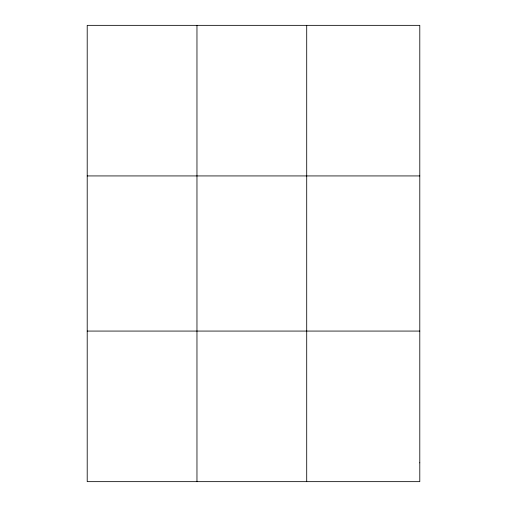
<?xml version="1.0" encoding="UTF-8"?>
<svg xmlns="http://www.w3.org/2000/svg" width="507" height="507" viewBox="0 0 507 507"><rect width="100%" height="100%" fill="white"/><g stroke="black" fill="none" stroke-linecap="round" stroke-linejoin="round"><path stroke-width="0.76" d="M196.963 481.65L196.963 25.35M306.71 481.65L306.71 25.35M87.21 175.929L419.79 175.929M87.21 331.071L419.79 331.071M419.79 462.828L419.79 481.65L87.21 481.65L87.21 25.35L419.79 25.35L419.79 462.828"/></g></svg>
